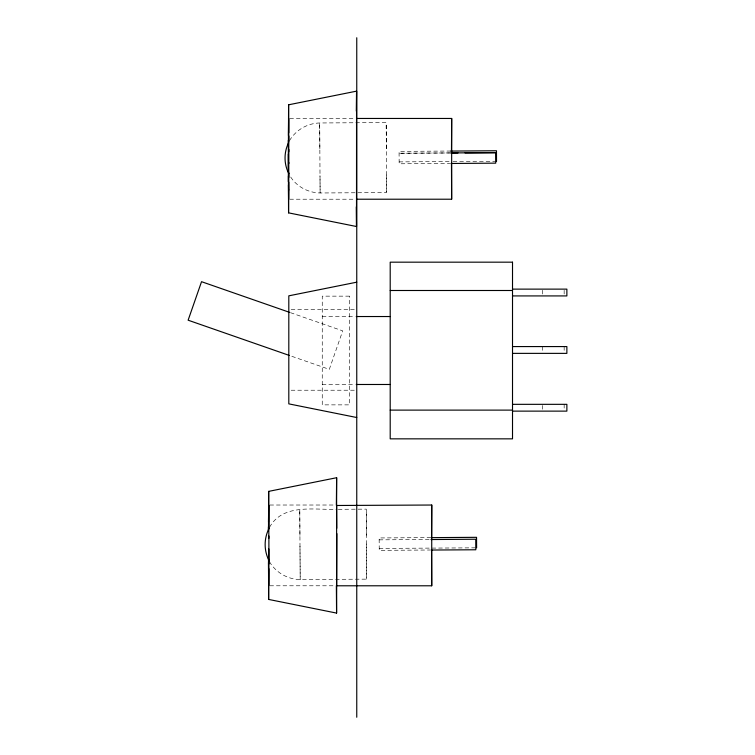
<?xml version="1.0" encoding="UTF-8"?>
<svg xmlns="http://www.w3.org/2000/svg" width="755" height="755" viewBox="0 0 755 755"><rect width="100%" height="100%" fill="white"/><g stroke="black" fill="none" stroke-linecap="round" stroke-linejoin="round"><path stroke-width="0.57" stroke-dasharray="3.77 2.83" d="M399.131 161.891L451.943 161.532M379.17 539.853L429.822 539.504M379.218 548.413L476.603 547.828M289.486 140.656C295.762 130.049 307.37 123.254 319.695 122.971L386.201 122.565L386.324 139.949L386.617 192.572L320.111 192.978C308.248 192.78 296.706 186.712 290.392 176.557M269.563 527.226C283.068 503.123 314.571 510.135 337.107 509.314M450.707 151.038L399.065 151.387L399.159 163.788L449.801 163.439M449.744 152.935L399.102 153.246L449.735 152.972M453.104 161.561L496.526 161.259M338.268 509.304L366.279 509.134L366.694 579.142L300.188 579.547C287.863 579.415 276.179 572.752 269.771 562.23M430.784 537.607L379.142 537.956L379.236 550.348L429.878 550.008M289.769 118.45L355.378 118.459M289.731 199.216L355.341 199.216M291.156 309.484L356.756 309.484M322.253 316.534L355.256 316.534M322.253 384.484L355.256 384.484M291.156 390.222L355.586 390.222M269.846 505.019L335.447 505.019M269.809 585.786L335.418 585.786M290.458 312.664L342.704 330.86L329.303 369.355L290.392 355.813M386.334 148.641L386.201 122.565M386.532 174.952L386.617 192.572M366.411 535.21L366.279 509.134M366.505 544.006L366.694 579.142M319.865 148.782L319.695 122.971L320.111 192.978L319.988 175.594M299.943 535.352L299.773 509.54L300.188 579.547L299.961 544.676M564.155 290.26L564.155 295.922M564.155 346.573L564.155 352.236M564.155 404.331L564.155 409.993M542.411 290.26L542.411 295.922M542.411 346.573L542.411 352.236M542.411 405.463L542.411 409.993M349.433 296.149L322.253 296.149L322.253 404.869L349.433 404.869L349.433 296.149"/><path stroke-width="1.13" d="M268.431 530.274L268.431 526.82M268.837 548.96L268.638 599.432L336.579 613.088L336.9 533.643M268.884 563.985L268.893 536.012M288.353 140.251L288.363 181.728M288.806 177.416L288.759 162.391M431.558 538.4L431.747 505.029L336.579 505.482M451.481 151.831L451.679 118.459L356.549 118.459M268.487 530.34L268.676 491.373L336.636 477.717L336.588 585.786L431.718 585.786L431.747 505.029M288.41 144.951L288.599 104.803L356.558 91.147L356.502 226.519L288.561 212.863L288.419 175.943M288.778 189.977L288.75 172.716M268.506 522.13L268.676 505.019L268.818 528.292M268.799 568.675L268.638 585.786L268.497 562.513M288.438 135.56L288.599 118.45L288.721 132.795M288.721 182.106L288.561 212.863M336.362 505.303L336.636 477.717M356.322 111.108L356.558 91.147M288.693 189.901L288.561 199.216L288.438 184.871M356.511 199.216L451.641 199.216L451.679 118.459M450.98 163.467L495.733 163.155L495.667 152.661L450.914 152.925M496.526 161.306L496.469 150.764L450.697 151.076M476.603 547.866L476.547 537.324L431.945 537.635M288.618 142.77C283.786 152.293 283.861 164.09 288.806 173.556M269.129 528.283C263.75 538.447 263.825 551.074 269.327 561.173M356.756 282.181L288.806 295.837L288.806 403.868L356.756 417.524M450.914 152.972L457.983 152.925M465.042 152.887L495.667 152.699M430.992 539.542L475.744 539.23L475.801 549.772L431.048 550.036M512.513 289.127L566.873 289.127L566.873 295.922L512.513 295.922M390.203 290.496L512.513 290.496M356.426 316.534L390.203 316.534M512.513 346.573L566.873 346.573L566.873 353.368L512.513 353.368M356.426 384.484L390.203 384.484M512.513 404.331L566.873 404.331L566.873 411.126L512.513 411.126M390.203 410.116L512.513 410.116M289.354 312.277L201.538 281.69L188.127 320.195L289.278 355.426M451.641 199.216L451.481 163.505M431.718 585.786L431.558 550.074M356.502 226.519L356.322 206.842M336.626 505.019L336.768 528.292M336.579 613.088L336.362 585.597M288.599 104.803L288.74 141.723M268.676 491.373L268.837 538.39M268.638 599.432L268.487 558.02M288.797 135.938L288.759 151.821M356.756 37.75L356.756 717.25M288.816 149.443L288.816 163.59M288.344 154.077L288.344 168.223M512.513 262.174L390.203 262.174L390.203 438.844L512.513 438.844L512.513 262.174"/></g></svg>
